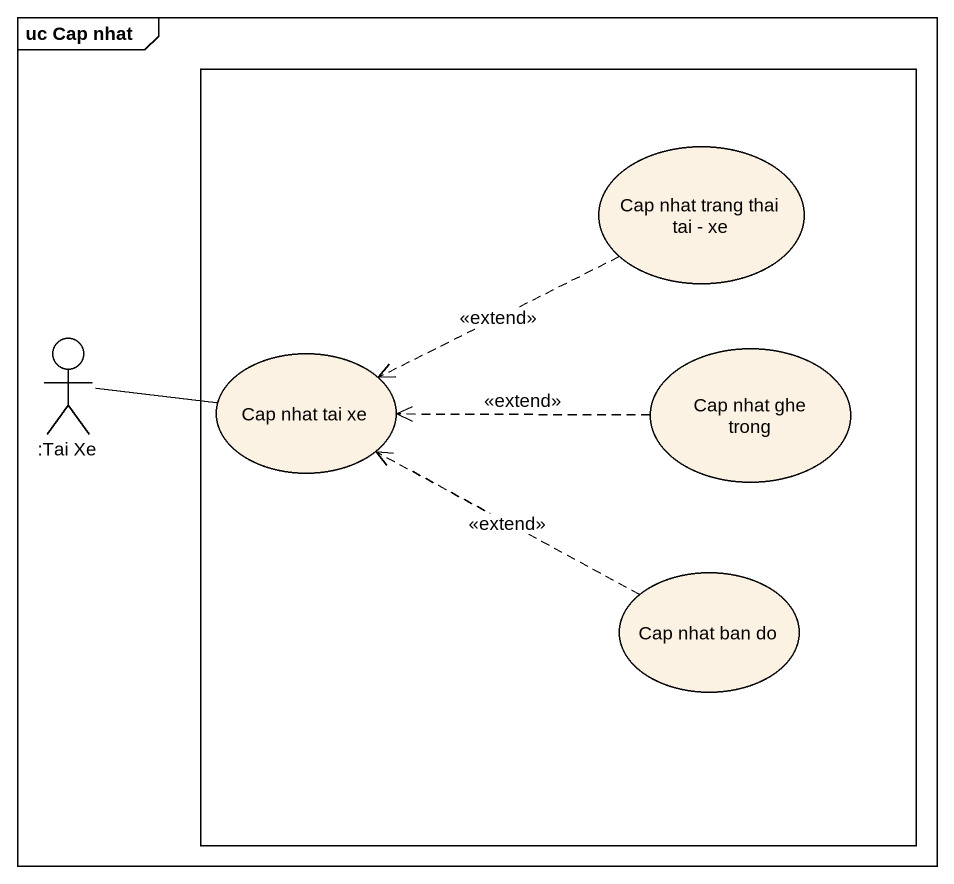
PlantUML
@startuml
mainframe uc Cap nhat
rectangle " " as rectangle1 {
  usecase "Cap nhat trang thai tai - xe" as Cap_nhat_trang_thai_tai_xe
  usecase "Cap nhat tai xe" as Cap_nhat_tai_xe
  usecase "Cap nhat ghe trong" as Cap_nhat_ghe_trong
  usecase "Cap nhat ban do" as Cap_nhat_ban_do
}
actor ":Tai Xe" as Tai_Xe
Cap_nhat_trang_thai_tai_xe .left.> Cap_nhat_tai_xe : <<extend>>
Cap_nhat_tai_xe -left- Tai_Xe
Cap_nhat_ghe_trong .left.> Cap_nhat_tai_xe : <<extend>>
Cap_nhat_ban_do .left.> Cap_nhat_tai_xe : <<extend>>
@enduml
